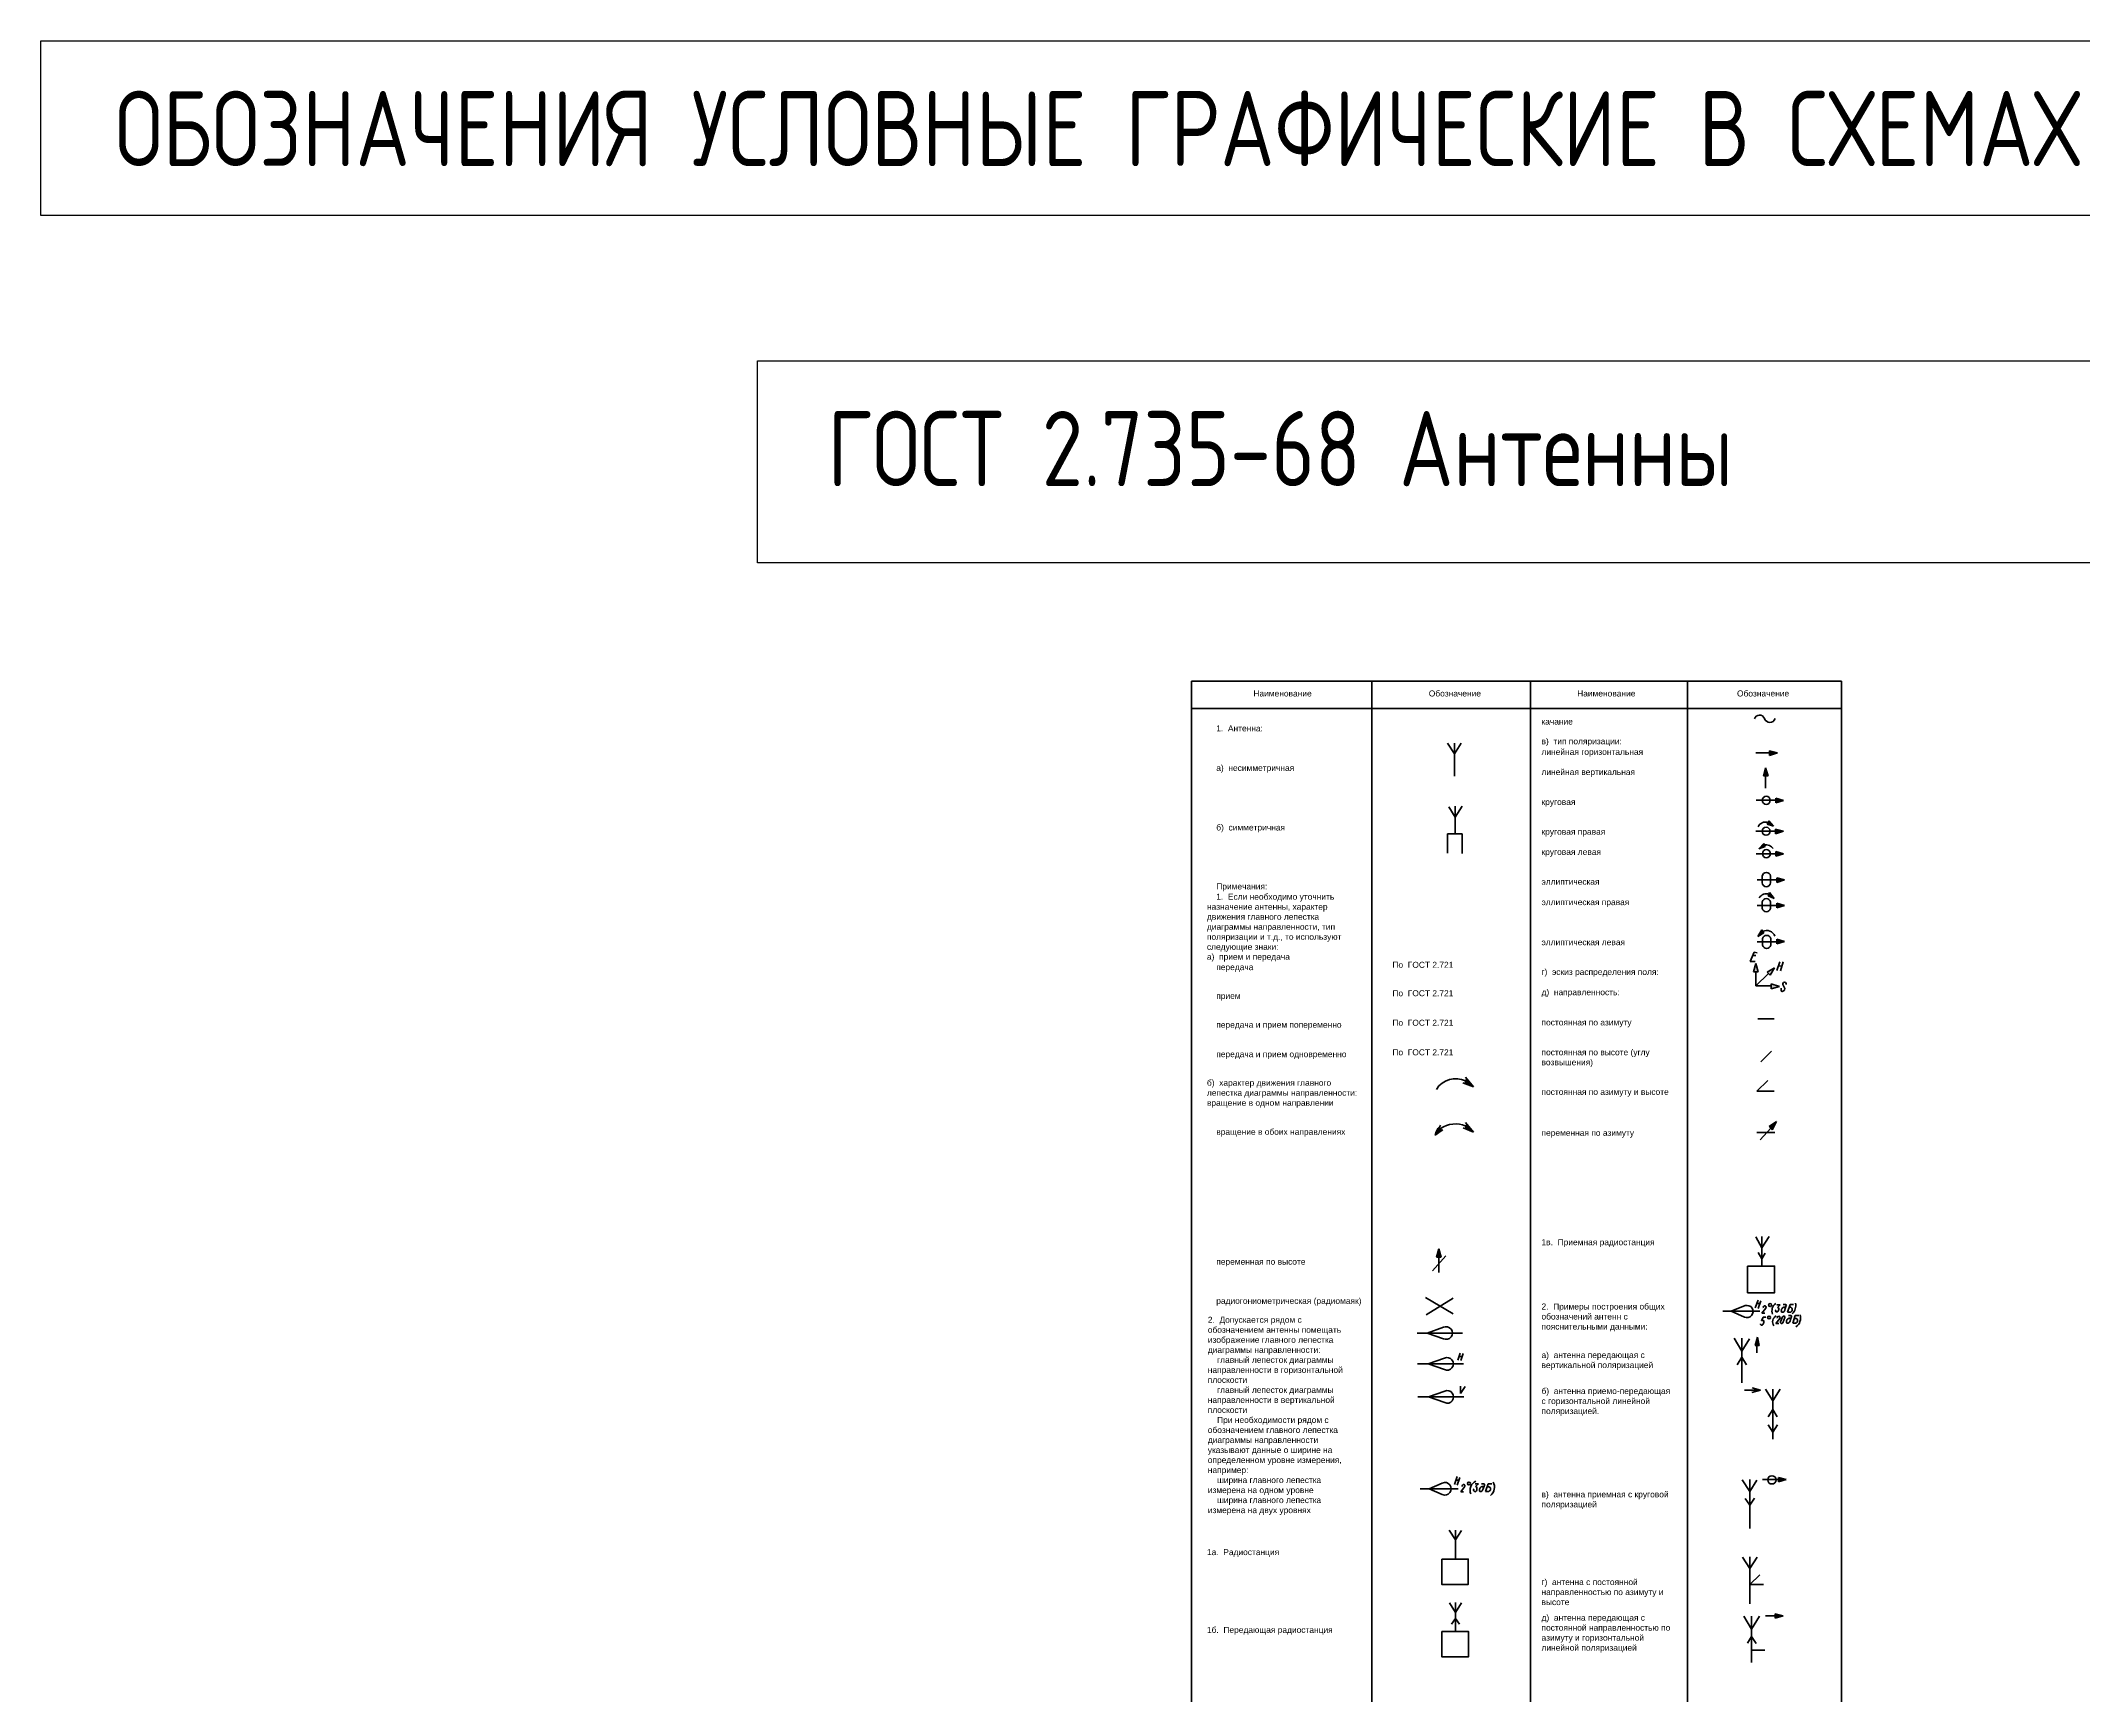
# Model space of a CAD drawing. Header units: millimetres. Extents: x -439143 to -438122, y 63765 to 65947.
# Drawn here: x -439143 to -438463, y 65396 to 65947 of the extents above; entities that cross this region are included whole.
import ezdxf

# ---------------------------------------------------------------- set-up
doc = ezdxf.new("R2010")
doc.units = ezdxf.units.MM
doc.layers.get('0').update_dxf_attribs({"color": 252})
doc.layers.add('основные линии', color=10, linetype='Continuous', lineweight=80)
doc.layers.add('основные линии @ 1', color=10, linetype='Continuous', lineweight=80)
doc.styles.get("Standard").update_dxf_attribs({"font": 'arial.ttf'})
doc.styles.add('Аннотативный', font='arial.ttf')

msp = doc.modelspace()

# ---------------------------------------------------------------- hatches: boundary and pattern name
at = {"layer": 'основные линии', "true_color": 0xffffff}
h = msp.add_hatch(color=7, dxfattribs=at)
h.dxf.hatch_style = 1
h.paths.add_polyline_path([(-438567.63, 65710.72), (-438567.63, 65709.16), (-438565.03, 65710.01)])
h = msp.add_hatch(color=7, dxfattribs=at)
h.dxf.hatch_style = 1
h.paths.add_polyline_path([(-438569.65, 65702.45), (-438568.08, 65702.45), (-438568.94, 65705.05)])
h = msp.add_hatch(color=7, dxfattribs=at)
h.dxf.hatch_style = 1
h.paths.add_polyline_path([(-438565.6, 65694.95), (-438565.6, 65693.38), (-438563.01, 65694.24)])
h = msp.add_hatch(color=7, dxfattribs=at)
h.dxf.hatch_style = 1
h.paths.add_polyline_path([(-438568.38, 65686.36), (-438566.32, 65685.64), (-438567.93, 65687.4)])
h = msp.add_hatch(color=7, dxfattribs=at)
h.dxf.hatch_style = 1
h.paths.add_polyline_path([(-438569.53, 65679.9), (-438571.16, 65678.15), (-438569.09, 65678.85)])
h = msp.add_hatch(color=7, dxfattribs=at)
h.dxf.hatch_style = 1
h.paths.add_polyline_path([(-438565.63, 65684.67), (-438565.63, 65683.1), (-438563.04, 65683.96)])
h = msp.add_hatch(color=7, dxfattribs=at)
h.dxf.hatch_style = 1
h.paths.add_polyline_path([(-438565.54, 65677.19), (-438565.54, 65675.62), (-438562.95, 65676.48)])
h = msp.add_hatch(color=7, dxfattribs=at)
h.dxf.hatch_style = 1
h.paths.add_polyline_path([(-438565.25, 65668.47), (-438565.25, 65666.9), (-438562.65, 65667.76)])
h = msp.add_hatch(color=7, dxfattribs=at)
h.dxf.hatch_style = 1
h.paths.add_polyline_path([(-438567.63, 65663.55), (-438568.07, 65662.51), (-438566.14, 65661.59)])
h = msp.add_hatch(color=7, dxfattribs=at)
h.dxf.hatch_style = 1
h.paths.add_polyline_path([(-438565.21, 65659.97), (-438565.21, 65658.41), (-438562.62, 65659.26)])
h = msp.add_hatch(color=7, dxfattribs=at)
h.dxf.hatch_style = 1
h.paths.add_polyline_path([(-438571.51, 65648.97), (-438569.55, 65650.13), (-438570.23, 65651.17)])
h = msp.add_hatch(color=7, dxfattribs=at)
h.dxf.hatch_style = 1
h.paths.add_polyline_path([(-438565.22, 65648), (-438565.22, 65646.43), (-438562.63, 65647.29)])
h = msp.add_hatch(color=7, dxfattribs=at)
h.dxf.hatch_style = 1
h.paths.add_polyline_path([(-438573.02, 65637.18), (-438571.43, 65637.18), (-438572.23, 65639.96)])
h.paths.add_polyline_path([(-438568.48, 65637.09), (-438567.42, 65636.01), (-438565.99, 65638.51)])
h.paths.add_polyline_path([(-438567.06, 65631.49), (-438564.36, 65632.32), (-438567.06, 65633.12)])
h = msp.add_hatch(color=7, dxfattribs=at)
h.dxf.hatch_style = 1
h.paths.add_polyline_path([(-438668.36, 65601.49), (-438668.79, 65600.86), (-438668.88, 65599.92), (-438666.21, 65598.84)])
h = msp.add_hatch(color=7, dxfattribs=at)
h.dxf.hatch_style = 1
h.paths.add_polyline_path([(-438676.86, 65584.21), (-438677.13, 65585.05), (-438677.66, 65585.46, 0.103122), (-438678.98, 65582.77, 0.014353)])
h = msp.add_hatch(color=7, dxfattribs=at)
h.dxf.hatch_style = 1
h.paths.add_polyline_path([(-438668.32, 65586.44), (-438668.75, 65585.82), (-438668.84, 65584.87), (-438666.17, 65583.79)])
h = msp.add_hatch(color=7, dxfattribs=at)
h.dxf.hatch_style = 1
h.paths.add_polyline_path([(-438565.32, 65587.33), (-438567.74, 65585.72), (-438566.71, 65584.62)])
h = msp.add_hatch(color=7, dxfattribs=at)
h.dxf.hatch_style = 1
h.paths.add_polyline_path([(-438678.44, 65542.24), (-438676.94, 65542.24), (-438677.71, 65544.98)])
h = msp.add_hatch(color=7, dxfattribs=at)
h.dxf.hatch_style = 1
h.paths.add_polyline_path([(-438572.45, 65512.84), (-438571.05, 65512.84), (-438571.66, 65515.63)])
h = msp.add_hatch(color=7, dxfattribs=at)
h.dxf.hatch_style = 1
h.paths.add_polyline_path([(-438564.68, 65468.89), (-438564.68, 65467.42), (-438562.12, 65468.16)])
h = msp.add_hatch(color=7, dxfattribs=at)
h.dxf.hatch_style = 1
h.paths.add_polyline_path([(-438565.77, 65422.02), (-438563.09, 65422.83), (-438565.77, 65423.55)])

# ---------------------------------------------------------------- linework, layer by layer
at = {"color": 7, "true_color": 0xffffff}
for points in [[(-439143.02, 65947.01), (-438121.78, 65947.01), (-438121.78, 65888.87), (-439143.02, 65888.87)], [(-438904.47, 65840.55), (-438380.64, 65840.55), (-438380.64, 65773.29), (-438904.47, 65773.29)]]:
    msp.add_lwpolyline(points, close=True, dxfattribs=at)
at = {"layer": 'основные линии', "color": 7, "true_color": 0xffffff}
for p, q in [((-438760, 63765.33), (-438760, 65733.85)), ((-438760, 65733.85), (-438543.66, 65733.85)), ((-438700, 63766.05), (-438700, 65733.85)), ((-438647.15, 63766.05), (-438647.15, 65733.85)), ((-438594.96, 63767.21), (-438594.96, 65733.85)), ((-438543.66, 63766.05), (-438543.66, 65733.85)), ((-438760, 65724.84), (-438543.66, 65724.84)), ((-438672.5, 65709.69), (-438674.78, 65713.26)), ((-438670.28, 65713.27), (-438672.5, 65709.69)), ((-438672.5, 65702.26), (-438672.5, 65713.26)), ((-438572.23, 65710.03), (-438567.63, 65710.03)), ((-438567.63, 65709.16), (-438567.63, 65710.72)), ((-438565.03, 65710.01), (-438567.63, 65710.72)), ((-438567.63, 65709.16), (-438565.03, 65710.01)), ((-438568.94, 65705.05), (-438569.65, 65702.45)), ((-438568.08, 65702.45), (-438569.65, 65702.45)), ((-438568.95, 65698.34), (-438568.95, 65702.45)), ((-438568.08, 65702.45), (-438568.94, 65705.05)), ((-438672.31, 65688.65), (-438674.41, 65692.08)), ((-438669.98, 65692.31), (-438672.31, 65688.65)), ((-438672.31, 65692.25), (-438672.31, 65683.06)), ((-438572.11, 65694.25), (-438565.6, 65694.25)), ((-438565.6, 65693.38), (-438565.6, 65694.95)), ((-438563.01, 65694.24), (-438565.6, 65694.95)), ((-438565.6, 65693.38), (-438563.01, 65694.24)), ((-438567.93, 65687.4), (-438568.38, 65686.36)), ((-438568.38, 65686.36), (-438566.32, 65685.64)), ((-438566.32, 65685.64), (-438567.93, 65687.4)), ((-438674.85, 65676.66), (-438674.85, 65683.06)), ((-438674.85, 65683.06), (-438669.94, 65683.06)), ((-438669.94, 65683.06), (-438669.94, 65676.5)), ((-438572.15, 65683.97), (-438565.63, 65683.97)), ((-438571.16, 65678.15), (-438569.53, 65679.9)), ((-438569.09, 65678.85), (-438571.16, 65678.15)), ((-438569.53, 65679.9), (-438569.09, 65678.85)), ((-438565.63, 65683.1), (-438565.63, 65684.67)), ((-438563.04, 65683.96), (-438565.63, 65684.67)), ((-438565.63, 65683.1), (-438563.04, 65683.96)), ((-438572.06, 65676.49), (-438565.54, 65676.49)), ((-438565.54, 65675.62), (-438565.54, 65677.19)), ((-438562.95, 65676.48), (-438565.54, 65677.19)), ((-438565.54, 65675.62), (-438562.95, 65676.48)), ((-438571.76, 65667.77), (-438565.25, 65667.77)), ((-438570.08, 65669.05), (-438570.08, 65666.84)), ((-438567.33, 65669.05), (-438567.33, 65666.84)), ((-438565.25, 65666.9), (-438565.25, 65668.47)), ((-438562.65, 65667.76), (-438565.25, 65668.47)), ((-438565.25, 65666.9), (-438562.65, 65667.76)), ((-438571.73, 65659.28), (-438565.21, 65659.28)), ((-438570.08, 65660.46), (-438570.08, 65658.24)), ((-438567.63, 65663.55), (-438568.07, 65662.51)), ((-438568.07, 65662.51), (-438566.14, 65661.59)), ((-438566.14, 65661.59), (-438567.63, 65663.55)), ((-438567.33, 65660.46), (-438567.33, 65658.24)), ((-438565.21, 65658.41), (-438565.21, 65659.97)), ((-438562.62, 65659.26), (-438565.21, 65659.97)), ((-438565.21, 65658.41), (-438562.62, 65659.26)), ((-438571.51, 65648.97), (-438570.23, 65651.17)), ((-438570.23, 65651.17), (-438569.55, 65650.13)), ((-438571.77, 65647.16), (-438565.26, 65647.16)), ((-438569.55, 65650.13), (-438571.51, 65648.97)), ((-438569.96, 65648.24), (-438569.96, 65646.02)), ((-438567.22, 65648.24), (-438567.22, 65646.02)), ((-438565.22, 65646.43), (-438565.22, 65648)), ((-438562.63, 65647.29), (-438565.22, 65648)), ((-438565.22, 65646.43), (-438562.63, 65647.29)), ((-438572.78, 65643.68), (-438574.05, 65640.6)), ((-438574.05, 65640.6), (-438572.41, 65640.6)), ((-438573.17, 65642.56), (-438572.22, 65642.56)), ((-438573.02, 65637.18), (-438572.23, 65639.96)), ((-438572.78, 65643.68), (-438571.72, 65643.54)), ((-438572.23, 65639.96), (-438571.43, 65637.18)), ((-438568.48, 65637.09), (-438565.99, 65638.51)), ((-438565.99, 65638.51), (-438567.42, 65636.01)), ((-438564.2, 65640.52), (-438565.16, 65637.58)), ((-438564.66, 65639.11), (-438563.56, 65639.1)), ((-438563.15, 65640.47), (-438564.04, 65637.52)), ((-438573.02, 65637.18), (-438571.43, 65637.18)), ((-438572.24, 65637.18), (-438572.24, 65632.45)), ((-438572.24, 65632.45), (-438567.96, 65636.56)), ((-438572.24, 65632.45), (-438567.06, 65632.45)), ((-438567.42, 65636.01), (-438568.48, 65637.09)), ((-438567.06, 65631.49), (-438567.06, 65633.12)), ((-438567.06, 65633.12), (-438564.36, 65632.32)), ((-438564.36, 65632.32), (-438567.06, 65631.49)), ((-438563.74, 65630.77), (-438563.78, 65631.72)), ((-438571.59, 65621.51), (-438566.08, 65621.51)), ((-438570.58, 65607.17), (-438566.97, 65610.79)), ((-438666.21, 65598.84), (-438669.68, 65600.24)), ((-438668.79, 65600.86), (-438668.88, 65599.92)), ((-438666.21, 65598.84), (-438668.86, 65602.1)), ((-438668.79, 65600.86), (-438668.36, 65601.49)), ((-438571.82, 65597.44), (-438568.22, 65601.05)), ((-438571.82, 65597.44), (-438566.11, 65597.44)), ((-438677.13, 65585.05), (-438677.66, 65585.46)), ((-438676.86, 65584.21), (-438677.13, 65585.05)), ((-438666.17, 65583.79), (-438669.64, 65585.2)), ((-438668.75, 65585.82), (-438668.84, 65584.87)), ((-438666.17, 65583.79), (-438668.82, 65587.05)), ((-438668.75, 65585.82), (-438668.32, 65586.44)), ((-438571.89, 65583.64), (-438565.85, 65583.64)), ((-438570.77, 65581.28), (-438567.25, 65585.19)), ((-438567.74, 65585.72), (-438565.32, 65587.33)), ((-438566.71, 65584.62), (-438567.74, 65585.72)), ((-438565.32, 65587.33), (-438566.71, 65584.62)), ((-438679.79, 65537.6), (-438675.42, 65542.66)), ((-438678.44, 65542.24), (-438677.71, 65544.98)), ((-438677.71, 65544.98), (-438676.94, 65542.24)), ((-438572.19, 65549), (-438570.23, 65545.31)), ((-438571.41, 65543.75), (-438570.23, 65541.67)), ((-438570.23, 65549.05), (-438570.23, 65539.27)), ((-438570.23, 65545.31), (-438567.76, 65549.05)), ((-438570.23, 65541.67), (-438569.08, 65543.55)), ((-438678.44, 65542.24), (-438676.94, 65542.24)), ((-438677.66, 65537.15), (-438677.66, 65542.24)), ((-438682.18, 65528.82), (-438672.98, 65523.29)), ((-438672.94, 65528.51), (-438681.96, 65523.04)), ((-438583.15, 65524.26), (-438570.87, 65524.26)), ((-438580.38, 65524.26), (-438575.77, 65526.07)), ((-438580.38, 65524.26), (-438575.99, 65522.25)), ((-438571.46, 65527.93), (-438572.37, 65525.29)), ((-438571.87, 65526.74), (-438570.87, 65526.75)), ((-438570.53, 65527.7), (-438571.44, 65525.11)), ((-438569.78, 65522.27), (-438570.28, 65521.01)), ((-438570.19, 65523.6), (-438568.88, 65525.28)), ((-438570.19, 65523.6), (-438569.22, 65523.6)), ((-438569.78, 65522.27), (-438568.86, 65522.27)), ((-438565.16, 65526.32), (-438564.05, 65526.32)), ((-438564.05, 65526.32), (-438565, 65525.46)), ((-438563.29, 65522.37), (-438563.98, 65520.72)), ((-438563.62, 65523.89), (-438563.14, 65523.88)), ((-438562.53, 65522.15), (-438563.17, 65520.37)), ((-438563.08, 65526.5), (-438562.27, 65526.5)), ((-438562.05, 65526.07), (-438562.5, 65524.77)), ((-438560.82, 65526.48), (-438561.66, 65523.95)), ((-438561.66, 65523.95), (-438560.56, 65523.95)), ((-438561.34, 65522.83), (-438560.53, 65522.83)), ((-438561.14, 65525.51), (-438560.55, 65525.51)), ((-438560.82, 65526.48), (-438559.65, 65526.48)), ((-438560.31, 65522.4), (-438560.76, 65521.1)), ((-438559.08, 65522.81), (-438559.92, 65520.28)), ((-438559.08, 65522.81), (-438557.9, 65522.81)), ((-438684.97, 65516.96), (-438669.8, 65516.96)), ((-438681.57, 65516.96), (-438676.18, 65518.86)), ((-438681.57, 65516.96), (-438676.18, 65515.06)), ((-438579.36, 65515.25), (-438576.87, 65510.9)), ((-438576.87, 65515.23), (-438576.87, 65500.36)), ((-438572.45, 65512.84), (-438571.66, 65515.63)), ((-438571.66, 65515.63), (-438571.05, 65512.84)), ((-438565.52, 65520.14), (-438564.22, 65521.82)), ((-438565.52, 65520.14), (-438564.55, 65520.14)), ((-438561.88, 65520.22), (-438561.4, 65520.21)), ((-438559.92, 65520.28), (-438558.82, 65520.28)), ((-438559.4, 65521.84), (-438558.81, 65521.84)), ((-438681.25, 65506.68), (-438675.85, 65508.58)), ((-438670.62, 65510.21), (-438671.41, 65507.93)), ((-438670.98, 65509.17), (-438669.97, 65509.17)), ((-438669.64, 65510.13), (-438670.44, 65507.85)), ((-438578.4, 65506.41), (-438576.87, 65508.91)), ((-438576.87, 65510.9), (-438574.32, 65515.05)), ((-438576.87, 65508.91), (-438575.3, 65506.42)), ((-438572.45, 65512.84), (-438571.05, 65512.84)), ((-438571.82, 65512.72), (-438571.82, 65510.31)), ((-438684.82, 65506.68), (-438669.48, 65506.68)), ((-438681.25, 65506.68), (-438675.85, 65504.77)), ((-438684.65, 65495.69), (-438669.38, 65495.69)), ((-438681.15, 65495.69), (-438675.76, 65497.6)), ((-438681.15, 65495.69), (-438675.76, 65493.79)), ((-438670.48, 65499.23), (-438670.48, 65496.81)), ((-438670.48, 65496.81), (-438668.99, 65499.12)), ((-438575.96, 65497.98), (-438570.66, 65497.98)), ((-438570.66, 65497.98), (-438573.55, 65497.2)), ((-438570.66, 65497.98), (-438573.44, 65498.73)), ((-438568.94, 65498.29), (-438566.55, 65494.41)), ((-438566.55, 65498.31), (-438566.55, 65481.66)), ((-438566.55, 65494.41), (-438564.08, 65498.28)), ((-438568.15, 65489.07), (-438566.55, 65491.47)), ((-438566.55, 65491.47), (-438565.15, 65489.06)), ((-438568.07, 65486.44), (-438566.55, 65484.01)), ((-438566.55, 65484.01), (-438565, 65486.36)), ((-438671.63, 65469.15), (-438672.55, 65466.5)), ((-438672.04, 65467.95), (-438671.04, 65467.96)), ((-438670.71, 65468.92), (-438671.61, 65466.32)), ((-438576.8, 65468.07), (-438574.24, 65464.21)), ((-438574.24, 65468.2), (-438574.24, 65451.85)), ((-438574.24, 65464.21), (-438571.89, 65467.97)), ((-438569.98, 65468.18), (-438564.68, 65468.18)), ((-438564.68, 65468.89), (-438564.68, 65467.42)), ((-438564.68, 65468.89), (-438562.12, 65468.16)), ((-438562.12, 65468.16), (-438564.68, 65467.42)), ((-438683.89, 65465.13), (-438671.26, 65465.13)), ((-438680.89, 65465.13), (-438676.56, 65467.04)), ((-438680.89, 65465.13), (-438676.56, 65463.23)), ((-438670.42, 65464.14), (-438669.12, 65465.82)), ((-438670.42, 65464.14), (-438669.45, 65464.14)), ((-438665.65, 65466.75), (-438664.54, 65466.75)), ((-438664.54, 65466.75), (-438665.5, 65465.89)), ((-438664.09, 65464.19), (-438663.61, 65464.18)), ((-438663.55, 65466.8), (-438662.74, 65466.8)), ((-438662.52, 65466.37), (-438662.97, 65465.07)), ((-438661.29, 65466.78), (-438662.13, 65464.25)), ((-438662.13, 65464.25), (-438661.03, 65464.25)), ((-438661.61, 65465.81), (-438661.02, 65465.81)), ((-438661.29, 65466.78), (-438660.11, 65466.78)), ((-438575.8, 65461.89), (-438574.24, 65459.66)), ((-438574.24, 65459.66), (-438572.62, 65461.94)), ((-438674.25, 65451.32), (-438672.19, 65448.1)), ((-438672.19, 65441.74), (-438672.19, 65451.35)), ((-438672.19, 65448.1), (-438670.2, 65451.25)), ((-438576.65, 65442.37), (-438574.25, 65438.58)), ((-438574.25, 65442.43), (-438574.25, 65426.86)), ((-438574.25, 65438.58), (-438571.79, 65442.35)), ((-438570.88, 65436.52), (-438574.25, 65433.21)), ((-438674.19, 65427.2), (-438672.13, 65423.98)), ((-438672.13, 65417.62), (-438672.13, 65427.23)), ((-438672.13, 65423.98), (-438670.14, 65427.13)), ((-438569.61, 65433.21), (-438574.25, 65433.21)), ((-438673.48, 65420.1), (-438672.13, 65421.9)), ((-438672.13, 65421.9), (-438670.81, 65420.07)), ((-438576.23, 65422.71), (-438573.59, 65418.38)), ((-438573.59, 65422.74), (-438573.59, 65407.35)), ((-438573.59, 65418.38), (-438570.99, 65422.67)), ((-438568.93, 65422.78), (-438565.77, 65422.78)), ((-438565.77, 65422.02), (-438565.77, 65423.55)), ((-438563.09, 65422.83), (-438565.77, 65423.55)), ((-438565.77, 65422.02), (-438563.09, 65422.83)), ((-438575, 65413.74), (-438573.59, 65415.96)), ((-438573.59, 65415.96), (-438572.08, 65413.67)), ((-438569.21, 65411.43), (-438573.59, 65411.43))]:
    msp.add_line(p, q, dxfattribs=at)
for points in [[(-438574.93, 65539.26), (-438565.94, 65539.26), (-438565.94, 65530.34), (-438574.93, 65530.34)], [(-438676.74, 65441.74), (-438667.92, 65441.74), (-438667.92, 65433.29), (-438676.74, 65433.29)], [(-438676.68, 65417.62), (-438667.86, 65417.62), (-438667.86, 65409.17), (-438676.68, 65409.17)]]:
    msp.add_lwpolyline(points, close=True, dxfattribs=at)
for centre, radius in [((-438568.73, 65694.25), 1.34), ((-438568.77, 65683.97), 1.34), ((-438568.68, 65676.49), 1.34), ((-438567.78, 65522.12), 0.489), ((-438567.45, 65526.27), 0.489), ((-438566.86, 65468.09), 1.38), ((-438667.68, 65466.88), 0.489)]:
    msp.add_circle(centre, radius, dxfattribs=at)
for centre, radius, start, end in [((-438570.96, 65720.84), 1.76, 21.32671, 164.07013), ((-438567.53, 65722.08), 1.88, 198.63207, 339.75271), ((-438568.93, 65684.23), 2.79, 73.66209, 153.58476), ((-438568.93, 65676.32), 3.12, 36.35143, 97.23044), ((-438568.7, 65668.86), 1.39, 8.02679, 171.97321), ((-438568.7, 65666.86), 1.37, 180.88043, 359.11957), ((-438568.82, 65660.59), 2.53, 68.48215, 151.66882), ((-438568.71, 65660.11), 1.42, 14.23632, 165.76368), ((-438568.71, 65658.54), 1.4, 192.05336, 347.94664), ((-438568.59, 65647.89), 1.42, 14.23632, 165.76368), ((-438568.59, 65646.32), 1.4, 192.05336, 347.94664), ((-438568.64, 65647.98), 2.95, 20.71969, 115.12607), ((-438563.52, 65630.88), 0.245, 205.75534, 297.2036), ((-438563.54, 65631.59), 0.941, 278.08396, 31.04007), ((-438562.65, 65633.09), 0.59, 349.66314, 191.66069), ((-438561.14, 65633.54), 2.16, 195.48357, 222.73023), ((-438672.1, 65594.03), 7.59, 64.11869, 148.07138), ((-438671.86, 65580.95), 7.35, 135.51933, 165.62695), ((-438703.06, 65620.32), 44.61, 302.67824, 306.73395), ((-438672.25, 65577.9), 8.65, 66.14266, 124.30667), ((-438575.17, 65524.12), 2.04, 246.15831, 107.04296), ((-438569.21, 65525.5), 0.509, 87.75498, 195.03047), ((-438569.24, 65525.56), 0.455, 322.24337, 83.81342), ((-438563.85, 65524.33), 2.99, 124.51674, 202.34428), ((-438564.4, 65520.65), 2.23, 117.51853, 214.47819), ((-438565.22, 65524.37), 0.418, 135.55988, 302.6674), ((-438564.55, 65522.04), 0.509, 87.75498, 195.03047), ((-438565, 65524.99), 0.473, 13.54103, 90.56908), ((-438566.18, 65525.15), 1.64, 316.31768, 358.12496), ((-438564.58, 65522.1), 0.455, 322.24337, 83.81342), ((-438562.43, 65524.39), 1.29, 109.82907, 202.62897), ((-438562.92, 65522.21), 0.398, 350.94343, 155.9908), ((-438563.92, 65525.12), 1.47, 302.18967, 12.2685), ((-438562.8, 65525.24), 0.367, 32.23811, 100.42545), ((-438562.38, 65526.17), 0.346, 342.61857, 70.32774), ((-438560.91, 65524.73), 0.857, 294.15119, 65.21606), ((-438560.64, 65522.51), 0.346, 342.61857, 70.32774), ((-438562.29, 65526), 3.38, 309.52281, 14.57987), ((-438560.95, 65521.94), 3.64, 305.35367, 17.24867), ((-438675.3, 65516.96), 2.1, 245.23245, 114.76755), ((-438570.27, 65520), 0.429, 174.13773, 312.08991), ((-438569.92, 65520.76), 0.432, 2.7443, 145.83812), ((-438571.96, 65521.24), 2.51, 321.73451, 349.55562), ((-438563.57, 65520.57), 0.441, 160.62545, 333.1959), ((-438560.69, 65520.72), 1.29, 109.82907, 202.62897), ((-438562.18, 65521.46), 1.47, 302.18967, 12.2685), ((-438561.06, 65521.57), 0.367, 32.23811, 100.42545), ((-438559.17, 65521.06), 0.857, 294.15119, 65.21606), ((-438674.98, 65506.68), 2.1, 245.23245, 114.76755), ((-438674.88, 65495.69), 2.1, 245.23245, 114.76755), ((-438663.86, 65464.62), 3.43, 117.36945, 200.74017), ((-438675.68, 65465.13), 2.1, 245.23245, 114.76755), ((-438669.45, 65466.04), 0.509, 87.75498, 195.03047), ((-438669.48, 65466.1), 0.455, 322.24337, 83.81342), ((-438665.6, 65464.7), 0.571, 136.74398, 286.7718), ((-438665.49, 65465.42), 0.473, 13.54103, 90.56908), ((-438666.71, 65465.27), 1.69, 318.86767, 8.86632), ((-438662.9, 65464.69), 1.29, 109.82907, 202.62897), ((-438664.39, 65465.42), 1.47, 302.18967, 12.2685), ((-438663.27, 65465.54), 0.367, 32.23811, 100.42545), ((-438662.85, 65466.47), 0.346, 342.61857, 70.32774), ((-438661.38, 65465.03), 0.857, 294.15119, 65.21606), ((-438662.7, 65465.62), 3.51, 308.88936, 29.91166)]:
    msp.add_arc(centre, radius, start, end, dxfattribs=at)

# ---------------------------------------------------------------- texts
at = {"color": 7, "true_color": 0xffffff, "char_height": 25, "attachment_point": 1}
for s, width, insert in [('{\\fGOST type A|b0|i0|c204|p34;ОБОЗНАЧЕНИЯ УСЛОВНЫЕ ГРАФИЧЕСКИЕ В СХЕМАХ}', 1137.9666, (-439118.26, 65930.33)), ('{\\fGOST type A|b0|i0|c204|p34;ГОСТ 2.735-68 Антенны}', 6862.284, (-438881.24, 65823.81))]:
    msp.add_mtext_dynamic_manual_height_columns(s, width=width, gutter_width=125, heights=[0], dxfattribs=dict(at, insert=insert))
at = {"layer": 'основные линии @ 1', "color": 7, "true_color": 0xffffff, "char_height": 2, "attachment_point": 1, "style": 'Аннотативный'}
for s, width, heights, insert in [('\\A1;\\pxqc;Наименование', 50.3479, [26.57], (-438754.9, 65730.81)), ('\\A1;\\pxqc;Обозначение', 50.3479, [26.57], (-438697.54, 65730.81)), ('\\A1;\\pxqc;Наименование', 50.3479, [26.57], (-438647.15, 65730.81)), ('\\A1;\\pxqc;Обозначение', 50.3479, [26.57], (-438594.96, 65730.81)), ('\\A1;\\pxi1.55252,t2;1.  Антенна:', 50.3479, [26.57], (-438754.9, 65719.2)), ('качание', 43.6087, [13.26], (-438643.54, 65721.46)), ('в)  тип поляризации:', 43.6087, [13.26], (-438643.54, 65714.9)), ('\\A1;    а)  несимметричная', 50.3479, [26.57], (-438754.9, 65706.03)), ('линейная горизонтальная', 43.6087, [13.26], (-438643.54, 65711.37)), ('линейная вертикальная', 43.6087, [13.26], (-438643.54, 65704.66)), ('круговая', 43.6087, [13.26], (-438643.54, 65694.7)), ('\\A1;    б)  симметричная', 50.3479, [26.57], (-438754.9, 65686.21)), ('круговая правая', 43.6087, [13.26], (-438643.54, 65684.79)), ('круговая левая', 43.6087, [13.26], (-438643.54, 65678.08)), ('\\A1;    Примечания:', 50.3479, [26.57], (-438754.9, 65666.59)), ('эллиптическая', 43.6087, [13.26], (-438643.54, 65668.15)), ('\\A1;\\pxi1.55252,t2;1.  Если необходимо уточнить назначение антенны, характер движения главного лепестка диаграммы направленности, тип поляризации и т.д., то используют следующие знаки:', 50.3479, [26.57], (-438754.9, 65663.16)), ('эллиптическая правая', 43.6087, [13.26], (-438643.54, 65661.36)), ('эллиптическая левая', 43.6087, [13.26], (-438643.54, 65648.03)), ('\\A1;а)  прием и передача', 50.3479, [26.57], (-438754.9, 65643.19)), ('\\A1;    передача', 50.3479, [26.57], (-438754.9, 65639.73)), ('\\A1;    По  ГОСТ 2.721', 50.3479, [26.57], (-438696.27, 65640.5)), ('г)  эскиз распределения поля:', 43.6087, [13.26], (-438643.54, 65638.14)), ('\\A1;    По  ГОСТ 2.721', 50.3479, [26.57], (-438696.27, 65631.05)), ('д)  направленность:', 43.6087, [13.26], (-438643.54, 65631.38)), ('\\A1;    прием', 50.3479, [26.57], (-438754.9, 65630.15)), ('\\A1;    передача и прием попеременно', 50.3479, [26.57], (-438754.9, 65620.56)), ('\\A1;    По  ГОСТ 2.721', 50.3479, [26.57], (-438696.27, 65621.22)), ('постоянная по азимуту', 43.6087, [13.26], (-438643.54, 65621.33)), ('\\A1;    По  ГОСТ 2.721', 50.3479, [26.57], (-438696.27, 65611.38)), ('постоянная по высоте (углу возвышения)', 43.6087, [13.26], (-438643.54, 65611.4)), ('\\A1;    передача и прием одновременно', 50.3479, [26.57], (-438754.9, 65610.76)), ('\\A1;б)  характер движения главного лепестка диаграммы направленности: вращение в одном направлении', 50.3479, [26.57], (-438754.9, 65601.24)), ('постоянная по азимуту и высоте', 43.6087, [13.26], (-438643.54, 65598.21)), ('\\A1;    вращение в обоих направлениях', 50.3479, [26.57], (-438754.9, 65584.92)), ('переменная по азимуту', 43.6087, [13.26], (-438643.54, 65584.59)), ('1в.  Приемная радиостанция', 43.6087, [13.26], (-438643.54, 65548.18)), ('\\A1;    переменная по высоте', 50.3479, [26.57], (-438754.9, 65541.71)), ('\\A1;2.  Допускается рядом с обозначением антенны помещать изображение главного лепестка диаграммы направленности:\\P    главный лепесток диаграммы направленности в горизонтальной плоскости\\P    главный лепесток диаграммы направленности в вертикальной плоскости\\P    При необходимости рядом с обозначением главного лепестка диаграммы направленности указывают данные о ширине на определенном уровне измерения, например:\\P    ширина главного лепестка измерена на одном уровне\\P    ширина главного лепестка измерена на двух уровнях', 49.9014, [70.49], (-438754.61, 65522.36)), ('\\A1;    радиогониометрическая (радиомаяк)', 50.3479, [26.57], (-438754.9, 65528.66)), ('2.  Примеры построения общих обозначений антенн с пояснительными данными:', 43.6087, [13.26], (-438643.54, 65526.78)), ('а)  антенна передающая с вертикальной поляризацией', 43.6087, [13.26], (-438643.54, 65510.62)), ('б)  антенна приемо-передающая с горизонтальной линейной поляризацией.', 43.6087, [13.26], (-438643.54, 65498.65)), ('в)  антенна приемная с круговой поляризацией', 43.6087, [13.26], (-438643.54, 65464.26)), ('\\A1;1а.  Радиостанция', 50.3479, [26.57], (-438754.9, 65445.04)), ('г)  антенна с постоянной направленностью по азимуту и высоте', 43.6087, [13.26], (-438643.54, 65435.07)), ('д)  антенна передающая с постоянной направленностью по азимуту и горизонтальной линейной поляризацией', 43.6087, [13.26], (-438643.54, 65423.22)), ('\\A1;1б.  Передающая радиостанция', 50.3479, [26.57], (-438754.9, 65419.16))]:
    msp.add_mtext_dynamic_manual_height_columns(s, width=width, gutter_width=0.152, heights=heights, dxfattribs=dict(at, insert=insert))

doc.saveas('drawing.dxf')
